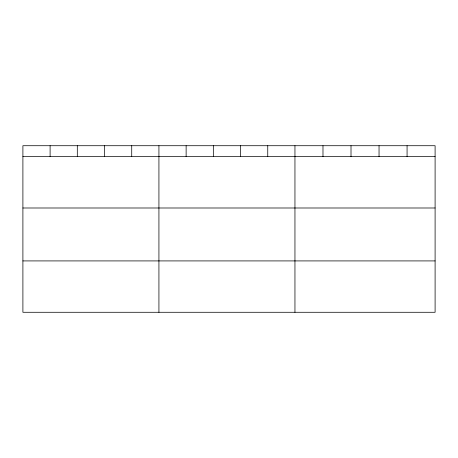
<?xml version="1.0" encoding="UTF-8"?>
<svg xmlns="http://www.w3.org/2000/svg" width="458" height="458" viewBox="0 0 458 458"><rect width="100%" height="100%" fill="white"/><g stroke="black" fill="none" stroke-linecap="round" stroke-linejoin="round"><path stroke-width="0.69" d="M435.1 207.995L435.1 145.718L22.9 145.718L22.9 312.282L435.1 312.282L435.1 207.995L22.9 207.995M22.9 156.63L435.1 156.63M22.9 260.917L435.1 260.917M407.07 145.718L407.07 156.63M379.041 145.718L379.041 156.63M351.011 145.718L351.011 156.63M322.982 145.718L322.982 156.63M294.952 145.718L294.952 312.282M267.747 145.718L267.747 156.63M240.542 145.718L240.542 156.63M213.336 145.718L213.336 156.63M186.131 145.718L186.131 156.63M158.926 145.718L158.926 312.282M131.721 145.718L131.721 156.63M104.516 145.718L104.516 156.63M77.31 145.718L77.31 156.63M50.105 145.718L50.105 156.63"/></g></svg>
